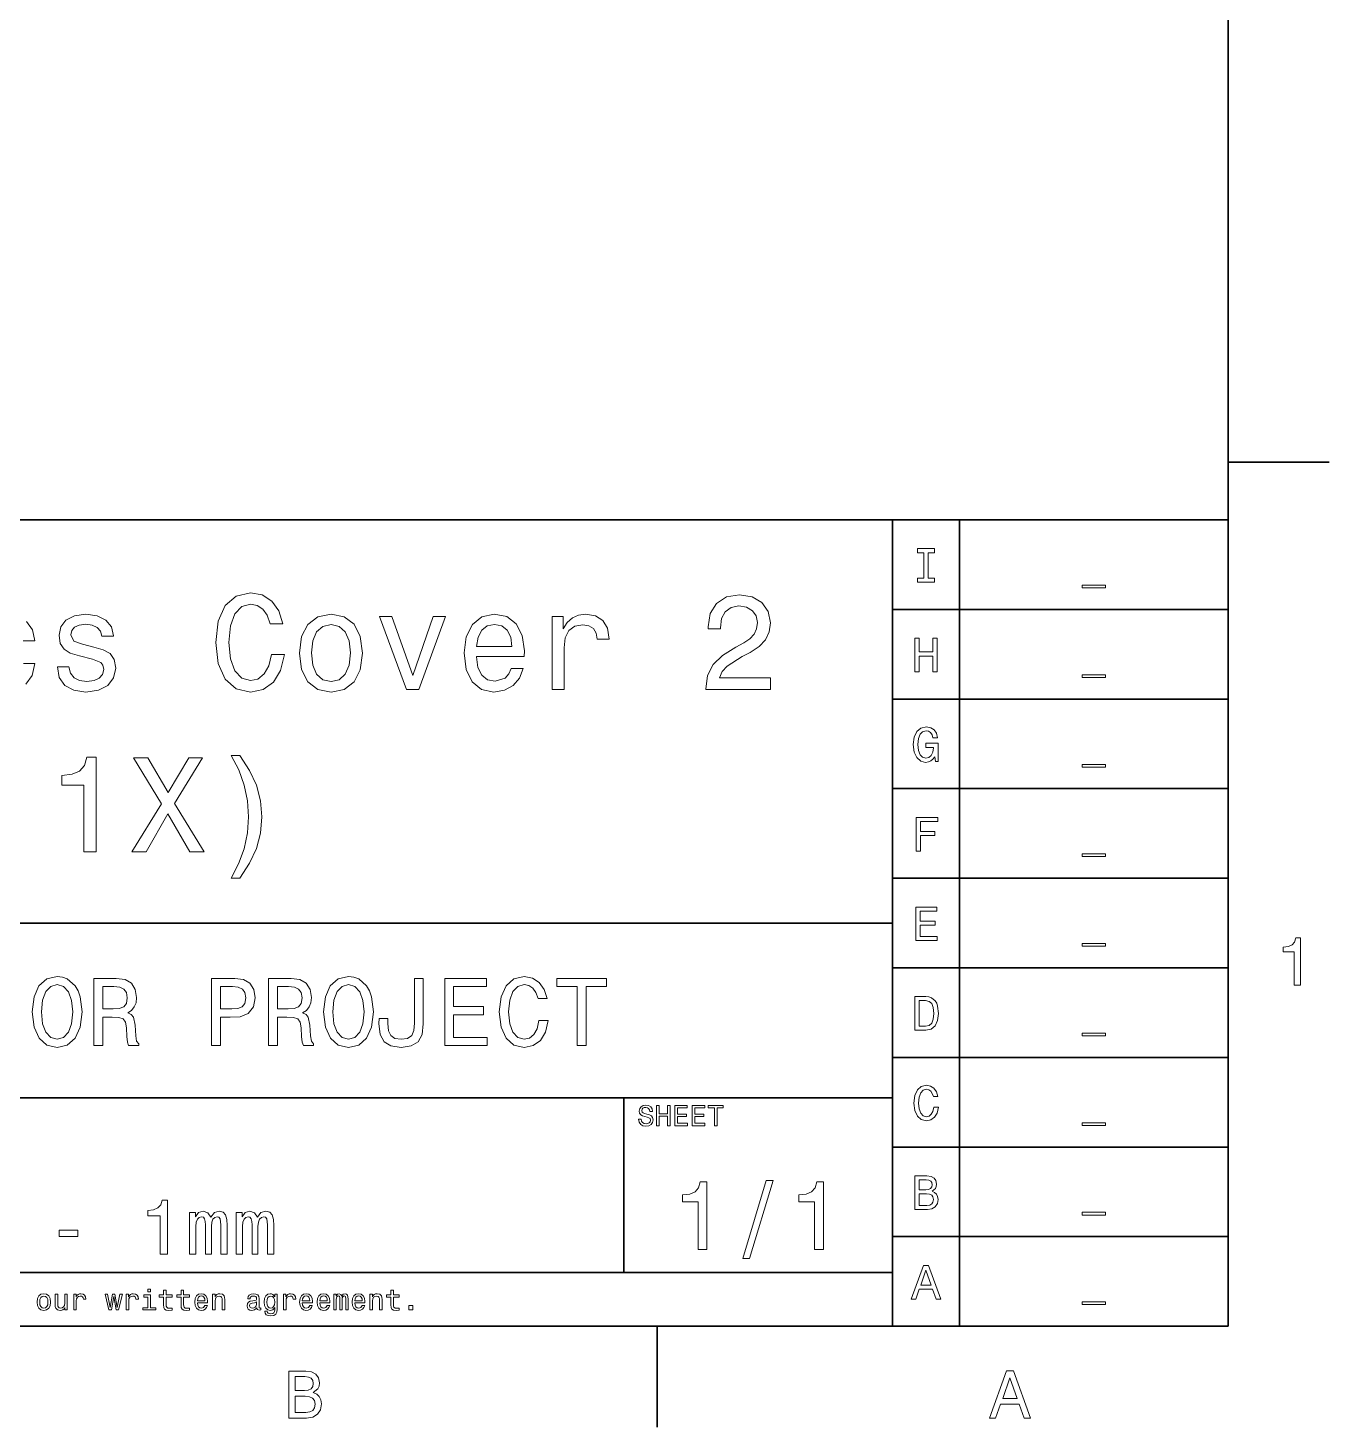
# Model space of a CAD drawing. Extents: x 0 to 420, y 0 to 297.
# Drawn here: x 320.7 to 417.5, y 2.5 to 106.6 of the extents above; entities that cross this region are included whole.
import ezdxf

# ---------------------------------------------------------------- set-up
doc = ezdxf.new("R2010")
doc.units = 0

msp = doc.modelspace()

# ---------------------------------------------------------------- linework, layer by layer
at = {"color": 7, "lineweight": 35}
for p, q in [((410, 10), (410, 287)), ((220, 70), (410, 70)), ((385, 10), (385, 70)), ((390, 10), (390, 70)), ((410, 70), (410, 10)), ((385, 63.333332), (410, 63.333332)), ((385, 56.666668), (410, 56.666668)), ((385, 50), (410, 50)), ((385, 43.333332), (410, 43.333332)), ((220, 40), (385, 40)), ((385, 36.666668), (410, 36.666668)), ((385, 30), (410, 30)), ((220, 27), (385, 27)), ((385, 23.333334), (410, 23.333334)), ((385, 16.666666), (410, 16.666666)), ((220, 14), (385, 14)), ((10, 10), (410, 10)), ((220, 10), (410, 10))]:
    msp.add_line(p, q, dxfattribs=at)
at = {"color": 7, "lineweight": 35, "ltscale": 0.1875}
for p, q in [((410, 74.300003), (417.5, 74.300003)), ((367.5, 10), (367.5, 2.5))]:
    msp.add_line(p, q, dxfattribs=at)
at = {"color": 7, "lineweight": 35, "ltscale": 0.325}
msp.add_line((365, 14), (365, 27), dxfattribs=at)
at = {"color": 7, "lineweight": 13}
for points in [[(387.33429, 65.659821), (386.873199, 65.659821), (386.873199, 65.357224), (388.126801, 65.357224), (388.126801, 65.659821), (387.66571, 65.659821), (387.66571, 67.554626), (388.126801, 67.554626), (388.126801, 67.857224), (386.873199, 67.857224), (386.873199, 67.554626), (387.33429, 67.554626)], [(338.778107, 59.982708), (338.576385, 59.135445), (338.24353, 58.530258), (337.779541, 58.157059), (337.234894, 58.036022), (336.579285, 58.217579), (336.06485, 58.762245), (335.721924, 59.649853), (335.610962, 60.880402), (335.721924, 62.100861), (336.054779, 62.998558), (336.569183, 63.543224), (337.234894, 63.734867), (337.719055, 63.634003), (338.132568, 63.351582), (338.455353, 62.897694), (338.677246, 62.272331), (339.635468, 62.272331), (339.332886, 63.230545), (338.80838, 63.956772), (338.092224, 64.41066), (337.234894, 64.572044), (336.16571, 64.319885), (335.348724, 63.613831), (334.824219, 62.453888), (334.64267, 60.880402), (334.824219, 59.306915), (335.348724, 58.146973), (336.16571, 57.430836), (337.234894, 57.188759), (338.172913, 57.380402), (338.929413, 57.914986), (339.463989, 58.792507), (339.746399, 59.982708)], [(399.132568, 65.140724), (399.132568, 64.938995), (400.867432, 64.938995), (400.867432, 65.140724)], [(371.115295, 57.380402), (375.926514, 57.380402), (375.926514, 58.247837), (372.123932, 58.247837), (372.335754, 58.721901), (372.698853, 59.115273), (373.818451, 59.831409), (374.413544, 60.134003), (375.079254, 60.567722), (375.553314, 61.072044), (375.825653, 61.667145), (375.926514, 62.342937), (375.755066, 63.190201), (375.280975, 63.855907), (374.554749, 64.279541), (373.61673, 64.430832), (372.648438, 64.259361), (371.912109, 63.785301), (371.438049, 63.028816), (371.276672, 62.030258), (371.276672, 61.889046), (372.194519, 61.889046), (372.194519, 61.969738), (372.285309, 62.655617), (372.557648, 63.159943), (372.991364, 63.482708), (373.566284, 63.593658), (374.151306, 63.492794), (374.585022, 63.240631), (374.867432, 62.84726), (374.968323, 62.353024), (374.897705, 61.889046), (374.706055, 61.495674), (374.383301, 61.152737), (373.939484, 60.850143), (373.344391, 60.527374), (372.355896, 59.902016), (371.659943, 59.236309), (371.246399, 58.429394), (371.115295, 57.41066)], [(325.56485, 60.53746), (324.70752, 60.739193), (324.072083, 60.97118), (323.86026, 61.445244), (323.920776, 61.778095), (324.132568, 62.020172), (324.475525, 62.171467), (324.969757, 62.231987), (325.443817, 62.171467), (325.817017, 61.98991), (326.059082, 61.717579), (326.159973, 61.354465), (327.027405, 61.354465), (327.027405, 61.374638), (326.876099, 62.030258), (326.462555, 62.544666), (325.817017, 62.867432), (324.969757, 62.988472), (324.112427, 62.867432), (323.487061, 62.53458), (323.093689, 62.040344), (322.972656, 61.414986), (323.063416, 60.809795), (323.345825, 60.386166), (323.809814, 60.083572), (324.485596, 59.871758), (325.474091, 59.629681), (326.079285, 59.377522), (326.240662, 59.175789), (326.301178, 58.873196), (326.210388, 58.5), (325.968323, 58.217579), (325.574951, 58.036022), (325.050446, 57.975502), (324.495697, 58.036022), (324.092224, 58.247837), (323.819916, 58.590775), (323.708954, 59.064838), (322.851593, 59.064838), (322.992828, 58.257923), (323.406372, 57.672909), (324.061981, 57.319881), (324.969757, 57.188759), (325.917877, 57.319881), (326.613861, 57.672909), (327.037476, 58.237751), (327.188782, 58.97406), (327.07782, 59.609509), (326.765137, 60.043224), (326.250732, 60.325645)], [(340.866028, 60.083572), (341.027405, 58.853024), (341.491364, 57.945244), (342.227692, 57.380402), (343.216156, 57.188759), (344.19455, 57.380402), (344.930847, 57.935158), (345.394836, 58.842937), (345.566284, 60.083572), (345.394836, 61.314117), (344.930847, 62.231987), (344.19455, 62.786743), (343.216156, 62.988472), (342.227692, 62.786743), (341.491364, 62.221901), (341.027405, 61.314117)], [(348.824219, 57.380402), (349.762268, 57.380402), (351.739197, 62.796829), (350.82135, 62.796829), (349.298279, 58.429394), (347.744965, 62.796829), (346.817017, 62.796829)], [(354.049011, 59.831409), (357.599426, 59.831409), (357.609528, 60.244953), (357.44812, 61.404896), (357.004333, 62.272331), (356.298279, 62.796829), (355.360229, 62.988472), (354.442383, 62.786743), (353.736328, 62.221901), (353.28244, 61.304031), (353.121033, 60.093658), (353.272339, 58.853024), (353.726227, 57.945244), (354.422211, 57.380402), (355.329987, 57.188759), (356.11673, 57.319881), (356.762268, 57.662823), (357.236328, 58.207493), (357.508667, 58.933716), (356.631134, 58.933716), (356.449585, 58.530258), (356.187317, 58.227665), (355.440918, 57.985588), (354.865997, 58.096539), (354.432281, 58.449566), (354.149872, 59.024494), (354.049011, 59.801151)], [(359.677246, 57.380402), (360.56485, 57.380402), (360.56485, 60.476944), (360.65564, 61.223343), (360.927979, 61.757923), (361.371765, 62.080688), (361.966858, 62.191643), (362.410675, 62.121037), (362.74353, 61.919308), (362.945251, 61.576366), (363.015869, 61.112389), (363.913544, 61.112389), (363.792511, 61.929394), (363.459656, 62.514408), (362.904907, 62.867432), (362.148438, 62.988472), (361.634033, 62.90778), (361.190216, 62.706051), (360.796844, 62.36311), (360.484161, 61.899132), (360.484161, 62.796829), (359.677246, 62.796829)], [(341.773804, 60.093658), (341.864563, 61.001438), (342.146973, 61.657059), (342.600891, 62.060516), (343.216156, 62.201729), (343.82135, 62.060516), (344.275238, 61.667145), (344.557648, 61.001438), (344.658508, 60.093658), (344.557648, 59.175789), (344.275238, 58.510086), (343.82135, 58.106625), (343.216156, 57.975502), (342.600891, 58.106625), (342.146973, 58.510086), (341.864563, 59.175789)], [(354.049011, 60.577808), (354.159943, 61.273773), (354.432281, 61.788181), (354.845825, 62.100861), (355.390503, 62.211815), (355.925079, 62.100861), (356.338623, 61.788181), (356.59079, 61.273773), (356.68158, 60.577808)], [(386.664276, 58.690563), (386.999298, 58.690563), (386.999298, 59.864914), (388.000732, 59.864914), (388.000732, 58.690563), (388.332123, 58.690563), (388.332123, 61.190563), (388.000732, 61.190563), (388.000732, 60.171112), (386.999298, 60.171112), (386.999298, 61.190563), (386.664276, 61.190563)], [(399.132568, 58.474064), (399.132568, 58.272335), (400.867432, 58.272335), (400.867432, 58.474064)], [(388.159241, 52.35891), (388.220459, 52.023895), (388.400574, 52.023895), (388.400574, 53.37476), (387.489197, 53.37476), (387.489197, 53.068565), (388.051147, 53.068565), (388.051147, 53.046951), (388.007935, 52.715538), (387.89267, 52.470581), (387.716156, 52.315681), (387.496399, 52.265251), (387.251434, 52.33009), (387.060516, 52.524616), (386.938049, 52.845222), (386.894806, 53.284702), (386.934448, 53.720581), (387.056915, 54.041187), (387.251434, 54.23571), (387.514404, 54.304153), (387.694519, 54.268131), (387.842224, 54.167267), (387.950287, 53.997959), (388.011536, 53.771015), (388.368164, 53.771015), (388.274506, 54.116837), (388.097992, 54.376202), (387.849426, 54.534702), (387.536041, 54.592339), (387.125366, 54.502281), (386.815552, 54.239311), (386.617432, 53.825047), (386.548981, 53.273895), (386.617432, 52.719139), (386.815552, 52.304874), (387.107361, 52.041908), (387.474792, 51.955452), (387.680115, 51.984268), (387.863831, 52.056316), (388.022339, 52.182396)], [(324.818451, 45.286743), (325.736328, 45.286743), (325.736328, 52.337173), (325.050446, 52.337173), (324.868896, 51.721901), (324.505798, 51.308357), (323.951019, 51.066284), (323.184448, 50.985592), (323.184448, 50.269451), (324.818451, 50.269451)], [(328.39917, 45.286743), (329.458221, 45.286743), (331.061981, 48.121037), (332.695984, 45.286743), (333.765137, 45.286743), (331.576385, 48.887608), (333.654205, 52.296829), (332.635468, 52.296829), (331.092224, 49.704613), (329.579285, 52.296829), (328.520203, 52.296829), (330.587921, 48.877522)], [(336.417877, 43.340057), (337.144104, 44.449566), (337.658508, 45.548992), (337.961121, 46.688759), (338.061981, 47.899136), (337.961121, 49.099422), (337.658508, 50.249279), (337.144104, 51.348701), (336.417877, 52.458214), (335.78244, 52.458214), (336.34729, 51.38905), (336.750732, 50.259365), (336.992798, 49.089336), (337.083588, 47.899136), (336.992798, 46.708935), (336.750732, 45.528816), (336.337189, 44.409222), (335.78244, 43.340057)], [(399.132568, 51.807396), (399.132568, 51.605667), (400.867432, 51.605667), (400.867432, 51.807396)], [(386.761536, 45.357231), (387.096558, 45.357231), (387.096558, 46.506367), (388.148407, 46.506367), (388.148407, 46.805359), (387.096558, 46.805359), (387.096558, 47.554638), (388.389771, 47.554638), (388.389771, 47.857231), (386.761536, 47.857231)], [(399.132568, 45.140732), (399.132568, 44.939003), (400.867432, 44.939003), (400.867432, 45.140732)], [(386.74353, 38.690563), (388.328522, 38.690563), (388.328522, 38.993156), (387.074921, 38.993156), (387.074921, 39.839699), (388.19165, 39.839699), (388.19165, 40.138691), (387.074921, 40.138691), (387.074921, 40.88797), (388.299713, 40.88797), (388.299713, 41.190563), (386.74353, 41.190563)], [(414.909241, 35.366787), (415.368164, 35.366787), (415.368164, 38.892002), (415.025208, 38.892002), (414.934448, 38.584366), (414.752899, 38.377594), (414.475525, 38.256557), (414.092224, 38.216209), (414.092224, 37.858143), (414.909241, 37.858143)], [(399.132568, 38.474064), (399.132568, 38.272335), (400.867432, 38.272335), (400.867432, 38.474064)], [(320.979828, 33.381126), (321.109528, 32.257206), (321.484161, 31.428675), (322.067719, 30.917147), (322.831421, 30.744236), (323.587891, 30.917147), (324.17868, 31.428675), (324.546112, 32.257206), (324.683014, 33.381126), (324.546112, 34.497841), (324.387604, 34.951729), (324.17868, 35.32637), (323.587891, 35.837898), (323.227661, 35.967579), (322.831421, 36.018013), (322.060516, 35.837898), (321.476959, 35.333572), (321.109528, 34.505043)], [(321.671478, 33.381126), (321.750732, 34.252884), (321.988464, 34.894093), (322.355927, 35.283142), (322.831421, 35.420029), (323.299713, 35.283142), (323.667145, 34.886887), (323.904907, 34.245678), (323.991364, 33.381126), (323.904907, 32.509365), (323.667145, 31.868156), (323.299713, 31.479107), (322.831421, 31.349424), (322.355927, 31.479107), (321.988464, 31.868156), (321.750732, 32.502163)], [(325.561951, 30.881124), (326.231995, 30.881124), (326.231995, 32.992077), (326.916443, 32.992077), (327.420746, 32.970463), (327.737762, 32.869598), (327.910675, 32.631844), (327.982727, 32.206772), (328.018738, 31.558357), (328.061951, 31.133286), (328.148438, 30.881124), (328.904907, 30.881124), (328.904907, 31.018013), (328.739197, 31.219742), (328.68158, 31.594381), (328.631134, 32.401299), (328.508667, 32.999279), (328.342957, 33.1866), (328.083588, 33.323486), (328.371765, 33.503601), (328.573486, 33.755764), (328.703186, 34.072765), (328.746399, 34.454613), (328.645538, 35.059799), (328.357361, 35.513687), (327.881836, 35.787464), (327.233429, 35.881126), (325.561951, 35.881126)], [(334.322784, 30.881124), (334.985596, 30.881124), (334.985596, 32.992077), (335.720459, 32.992077), (336.462555, 33.028099), (337.053314, 33.280258), (337.435181, 33.770172), (337.56485, 34.440201), (337.463989, 35.059799), (337.175812, 35.513687), (336.700287, 35.787464), (336.05188, 35.881126), (334.322784, 35.881126)], [(338.573486, 30.881124), (339.24353, 30.881124), (339.24353, 32.992077), (339.927979, 32.992077), (340.432281, 32.970463), (340.749298, 32.869598), (340.922211, 32.631844), (340.994263, 32.206772), (341.030273, 31.558357), (341.073486, 31.133286), (341.159943, 30.881124), (341.916443, 30.881124), (341.916443, 31.018013), (341.750732, 31.219742), (341.693085, 31.594381), (341.64267, 32.401299), (341.520172, 32.999279), (341.354492, 33.1866), (341.095123, 33.323486), (341.383301, 33.503601), (341.585022, 33.755764), (341.714722, 34.072765), (341.757935, 34.454613), (341.657074, 35.059799), (341.368896, 35.513687), (340.893372, 35.787464), (340.244965, 35.881126), (338.573486, 35.881126)], [(342.66571, 33.381126), (342.79541, 32.257206), (343.170044, 31.428675), (343.753601, 30.917147), (344.517303, 30.744236), (345.273804, 30.917147), (345.864563, 31.428675), (346.231995, 32.257206), (346.368896, 33.381126), (346.231995, 34.497841), (346.073486, 34.951729), (345.864563, 35.32637), (345.273804, 35.837898), (344.913574, 35.967579), (344.517303, 36.018013), (343.746399, 35.837898), (343.162842, 35.333572), (342.79541, 34.505043)], [(343.357361, 33.381126), (343.436615, 34.252884), (343.674377, 34.894093), (344.041809, 35.283142), (344.517303, 35.420029), (344.985596, 35.283142), (345.353027, 34.886887), (345.59079, 34.245678), (345.677246, 33.381126), (345.59079, 32.509365), (345.353027, 31.868156), (344.985596, 31.479107), (344.517303, 31.349424), (344.041809, 31.479107), (343.674377, 31.868156), (343.436615, 32.502163)], [(349.430847, 32.538185), (349.380432, 32.005043), (349.229126, 31.637609), (348.919312, 31.414267), (348.443817, 31.349424), (347.975525, 31.414267), (347.66571, 31.623199), (347.485596, 31.990635), (347.435181, 32.523777), (347.449585, 32.884007), (346.801178, 32.884007), (346.786743, 32.516571), (346.87323, 31.71686), (347.16861, 31.162104), (347.680115, 30.852306), (348.436615, 30.744236), (349.185883, 30.852306), (349.697418, 31.162104), (349.992798, 31.709654), (350.086487, 32.509365), (350.086487, 35.881126), (349.430847, 35.881126)], [(351.67868, 30.881124), (354.848724, 30.881124), (354.848724, 31.486311), (352.341522, 31.486311), (352.341522, 33.179394), (354.574951, 33.179394), (354.574951, 33.777378), (352.341522, 33.777378), (352.341522, 35.275936), (354.791077, 35.275936), (354.791077, 35.881126), (351.67868, 35.881126)], [(358.695984, 32.739914), (358.55188, 32.134727), (358.314148, 31.70245), (357.982727, 31.435879), (357.593689, 31.349424), (357.125366, 31.479107), (356.757935, 31.868156), (356.513, 32.502163), (356.433716, 33.381126), (356.513, 34.252884), (356.750732, 34.894093), (357.118164, 35.283142), (357.593689, 35.420029), (357.939514, 35.347984), (358.234894, 35.146255), (358.465424, 34.822048), (358.623932, 34.375362), (359.30838, 34.375362), (359.092224, 35.059799), (358.71759, 35.578529), (358.206055, 35.902737), (357.593689, 36.018013), (356.829987, 35.837898), (356.246399, 35.333572), (355.871765, 34.505043), (355.742096, 33.381126), (355.871765, 32.257206), (356.246399, 31.428675), (356.829987, 30.917147), (357.593689, 30.744236), (358.263702, 30.881124), (358.804047, 31.262968), (359.185883, 31.889771), (359.387634, 32.739914)], [(361.534607, 30.881124), (362.197418, 30.881124), (362.197418, 35.275936), (363.710388, 35.275936), (363.710388, 35.881126), (360.014404, 35.881126), (360.014404, 35.275936), (361.534607, 35.275936)], [(327.046112, 35.268734), (327.485596, 35.225506), (327.79541, 35.088615), (327.989929, 34.836456), (328.054749, 34.440201), (327.982727, 34.022335), (327.788208, 33.770172), (327.456787, 33.640491), (327.002899, 33.604469), (326.231995, 33.604469), (326.231995, 35.268734)], [(335.871765, 35.268734), (336.304047, 35.225506), (336.621033, 35.088615), (336.80838, 34.836456), (336.873199, 34.440201), (336.801147, 34.022335), (336.606628, 33.770172), (336.275238, 33.640491), (335.82135, 33.604469), (334.985596, 33.604469), (334.985596, 35.268734)], [(340.057648, 35.268734), (340.497131, 35.225506), (340.806915, 35.088615), (341.001465, 34.836456), (341.066284, 34.440201), (340.994263, 34.022335), (340.799713, 33.770172), (340.468323, 33.640491), (340.014404, 33.604469), (339.24353, 33.604469), (339.24353, 35.268734)], [(387.496399, 34.523895), (386.664276, 34.523895), (386.664276, 32.023895), (387.496399, 32.023895), (387.889038, 32.103146), (388.180847, 32.344501), (388.360962, 32.737152), (388.425812, 33.273895), (388.368164, 33.821445), (388.296112, 34.037582), (388.195251, 34.210495), (387.903473, 34.444645), (387.712555, 34.502281)], [(387.471191, 34.224903), (387.744965, 34.170868), (387.932281, 34.005165), (388.043945, 33.709774), (388.079987, 33.273895), (388.040344, 32.852425), (387.92868, 32.557037), (387.737762, 32.380524), (387.471191, 32.322887), (386.999298, 32.322887), (386.999298, 34.224903)], [(399.132568, 31.807396), (399.132568, 31.605667), (400.867432, 31.605667), (400.867432, 31.807396)], [(388.083588, 26.286623), (388.011536, 25.984028), (387.89267, 25.767891), (387.726959, 25.634605), (387.53244, 25.591377), (387.298279, 25.656219), (387.114563, 25.850742), (386.992065, 26.167746), (386.952454, 26.607227), (386.992065, 27.043106), (387.110962, 27.363712), (387.294678, 27.558235), (387.53244, 27.62668), (387.705322, 27.590656), (387.853027, 27.489792), (387.968292, 27.327688), (388.047546, 27.104345), (388.389771, 27.104345), (388.281708, 27.446564), (388.094391, 27.705931), (387.838623, 27.868034), (387.53244, 27.925671), (387.150574, 27.835613), (386.858795, 27.583452), (386.671478, 27.169188), (386.606628, 26.607227), (386.671478, 26.045267), (386.858795, 25.631002), (387.150574, 25.375238), (387.53244, 25.288784), (387.867432, 25.357227), (388.137604, 25.548149), (388.328522, 25.861549), (388.429413, 26.286623)], [(366.309082, 25.413544), (366.112396, 25.413544), (366.155609, 25.184437), (366.263702, 25.015848), (366.430115, 24.914265), (366.654907, 24.87752), (366.877533, 24.912102), (367.043945, 25.007204), (367.149841, 25.15634), (367.188751, 25.353025), (367.156342, 25.530258), (367.065552, 25.644812), (366.918579, 25.720461), (366.721893, 25.776655), (366.553314, 25.817722), (366.443085, 25.865273), (366.380402, 25.934437), (366.360962, 26.042505), (366.380402, 26.139769), (366.436584, 26.213255), (366.523041, 26.262968), (366.641937, 26.280258), (366.76297, 26.258644), (366.858063, 26.200287), (366.920746, 26.103025), (366.951019, 25.97118), (367.147705, 25.97118), (367.147705, 25.975504), (367.113098, 26.178673), (367.011536, 26.329969), (366.851593, 26.425072), (366.635437, 26.457491), (366.440918, 26.425072), (366.289612, 26.334293), (366.192352, 26.193804), (366.157776, 26.012247), (366.185883, 25.850143), (366.268005, 25.739912), (366.397705, 25.666426), (366.574921, 25.610229), (366.75, 25.560518), (366.881836, 25.512968), (366.961823, 25.443804), (366.989899, 25.331411), (366.963989, 25.216858), (366.896973, 25.130402), (366.79538, 25.076368), (366.663544, 25.059076), (366.516571, 25.082851), (366.404175, 25.152016), (366.332855, 25.264408)], [(367.450287, 24.918587), (367.651306, 24.918587), (367.651306, 25.623198), (368.252167, 25.623198), (368.252167, 24.918587), (368.451019, 24.918587), (368.451019, 26.418587), (368.252167, 26.418587), (368.252167, 25.806915), (367.651306, 25.806915), (367.651306, 26.418587), (367.450287, 26.418587)], [(368.798981, 24.918587), (369.75, 24.918587), (369.75, 25.100143), (368.997833, 25.100143), (368.997833, 25.608068), (369.667877, 25.608068), (369.667877, 25.787462), (368.997833, 25.787462), (368.997833, 26.23703), (369.732697, 26.23703), (369.732697, 26.418587), (368.798981, 26.418587)], [(370.100159, 24.918587), (371.051147, 24.918587), (371.051147, 25.100143), (370.298981, 25.100143), (370.298981, 25.608068), (370.969025, 25.608068), (370.969025, 25.787462), (370.298981, 25.787462), (370.298981, 26.23703), (371.033875, 26.23703), (371.033875, 26.418587), (370.100159, 26.418587)], [(371.755768, 24.918587), (371.95462, 24.918587), (371.95462, 26.23703), (372.408508, 26.23703), (372.408508, 26.418587), (371.299713, 26.418587), (371.299713, 26.23703), (371.755768, 26.23703)], [(399.132568, 25.14073), (399.132568, 24.939001), (400.867432, 24.939001), (400.867432, 25.14073)], [(373.876068, 15.030259), (374.373199, 15.030259), (376.116699, 20.837175), (375.612396, 20.837175)], [(387.950287, 20.041426), (388.202454, 20.250359), (388.267303, 20.39085), (388.28891, 20.563761), (388.242065, 20.833933), (388.101593, 21.028458), (387.874634, 21.147333), (387.557648, 21.190561), (386.667877, 21.190561), (386.667877, 18.690561), (387.608063, 18.690561), (387.943085, 18.740993), (388.19165, 18.888687), (388.346558, 19.122837), (388.400574, 19.43984), (388.368164, 19.652376), (388.281708, 19.82889), (388.141205, 19.958572)], [(387.489197, 20.153097), (386.999298, 20.153097), (386.999298, 20.891569), (387.518005, 20.891569), (387.712555, 20.869957), (387.849426, 20.805115), (387.932281, 20.693443), (387.96109, 20.527737), (387.92868, 20.36203), (387.842224, 20.246758), (387.694519, 20.174711)], [(370.533142, 15.700288), (371.188751, 15.700288), (371.188751, 20.736311), (370.698853, 20.736311), (370.569153, 20.296829), (370.309784, 20.00144), (369.913544, 19.828529), (369.365997, 19.770893), (369.365997, 19.259365), (370.533142, 19.259365)], [(379.207489, 15.700288), (379.863098, 15.700288), (379.863098, 20.736311), (379.373199, 20.736311), (379.2435, 20.296829), (378.984131, 20.00144), (378.587891, 19.828529), (378.040344, 19.770893), (378.040344, 19.259365), (379.207489, 19.259365)], [(387.568451, 18.989553), (386.999298, 18.989553), (386.999298, 19.850504), (387.536041, 19.850504), (387.76297, 19.825287), (387.925079, 19.74964), (388.022339, 19.619957), (388.054749, 19.432636), (388.022339, 19.234509), (387.932281, 19.097622), (387.780975, 19.014769)], [(330.510101, 15.36023), (331.034576, 15.36023), (331.034576, 19.38905), (330.642639, 19.38905), (330.53891, 19.037464), (330.331421, 18.801153), (330.014404, 18.662825), (329.576385, 18.616714), (329.576385, 18.207493), (330.510101, 18.207493)], [(332.688782, 15.36023), (333.15564, 15.36023), (333.15564, 17.429394), (333.184448, 17.740633), (333.270905, 17.965418), (333.403473, 18.097982), (333.576385, 18.149857), (333.714691, 18.103746), (333.806915, 17.988472), (333.853027, 17.792507), (333.870331, 17.533142), (333.870331, 15.36023), (334.30835, 15.36023), (334.30835, 17.429394), (334.337189, 17.734871), (334.423645, 17.959654), (334.561951, 18.097982), (334.734863, 18.149857), (334.873199, 18.103746), (334.965424, 17.988472), (335.023071, 17.533142), (335.023071, 15.36023), (335.489929, 15.36023), (335.489929, 17.498558), (335.46109, 17.942364), (335.368896, 18.282421), (335.184448, 18.489914), (334.884735, 18.564842), (334.533142, 18.449568), (334.262268, 18.115273), (334.049011, 18.443804), (333.69165, 18.564842), (333.363129, 18.449568), (333.138336, 18.126801), (333.138336, 18.455332), (332.688782, 18.455332)], [(336.158508, 15.36023), (336.625366, 15.36023), (336.625366, 17.429394), (336.654175, 17.740633), (336.740631, 17.965418), (336.873199, 18.097982), (337.046112, 18.149857), (337.184448, 18.103746), (337.276672, 17.988472), (337.322784, 17.792507), (337.340057, 17.533142), (337.340057, 15.36023), (337.778107, 15.36023), (337.778107, 17.429394), (337.806915, 17.734871), (337.893372, 17.959654), (338.031708, 18.097982), (338.20462, 18.149857), (338.342957, 18.103746), (338.435181, 17.988472), (338.492798, 17.533142), (338.492798, 15.36023), (338.959656, 15.36023), (338.959656, 17.498558), (338.930847, 17.942364), (338.838623, 18.282421), (338.654175, 18.489914), (338.354462, 18.564842), (338.002899, 18.449568), (337.731995, 18.115273), (337.518738, 18.443804), (337.161377, 18.564842), (336.832855, 18.449568), (336.608093, 18.126801), (336.608093, 18.455332), (336.158508, 18.455332)], [(399.132568, 18.474064), (399.132568, 18.272335), (400.867432, 18.272335), (400.867432, 18.474064)], [(322.976959, 16.680115), (324.371765, 16.680115), (324.371765, 17.135447), (322.976959, 17.135447)], [(386.404907, 12.023895), (386.736328, 12.023895), (386.999298, 12.758765), (387.997131, 12.758765), (388.260101, 12.023895), (388.598694, 12.023895), (387.683716, 14.527497), (387.316284, 14.527497)], [(387.114563, 13.064961), (387.5, 14.167267), (387.885437, 13.064961)], [(329.786804, 12.766211), (329.585785, 12.766211), (329.585785, 12.550073), (329.786804, 12.550073)], [(330.755096, 12.173991), (330.755096, 11.59258), (330.768066, 11.404539), (330.828583, 11.274856), (330.949615, 11.199207), (331.154968, 11.173271), (331.37973, 11.184078), (331.37973, 11.348343), (331.215454, 11.335375), (331.066345, 11.352666), (330.986359, 11.4067), (330.951782, 11.497478), (330.945313, 11.625), (330.945313, 12.173991), (331.37973, 12.173991), (331.37973, 12.336096), (330.945313, 12.336096), (330.945313, 12.675432), (330.755096, 12.675432), (330.755096, 12.336096), (330.426575, 12.336096), (330.426575, 12.173991)], [(332.056244, 12.173991), (332.056244, 11.59258), (332.069214, 11.404539), (332.12973, 11.274856), (332.250793, 11.199207), (332.456116, 11.173271), (332.680908, 11.184078), (332.680908, 11.348343), (332.516632, 11.335375), (332.367493, 11.352666), (332.287537, 11.4067), (332.25293, 11.497478), (332.24646, 11.625), (332.24646, 12.173991), (332.680908, 12.173991), (332.680908, 12.336096), (332.24646, 12.336096), (332.24646, 12.675432), (332.056244, 12.675432), (332.056244, 12.336096), (331.727722, 12.336096), (331.727722, 12.173991)], [(347.670105, 12.173991), (347.670105, 11.59258), (347.683075, 11.404539), (347.743591, 11.274856), (347.864624, 11.199207), (348.069977, 11.173271), (348.294739, 11.184078), (348.294739, 11.348343), (348.130493, 11.335375), (347.981354, 11.352666), (347.901367, 11.4067), (347.866791, 11.497478), (347.860321, 11.625), (347.860321, 12.173991), (348.294739, 12.173991), (348.294739, 12.336096), (347.860321, 12.336096), (347.860321, 12.675432), (347.670105, 12.675432), (347.670105, 12.336096), (347.341583, 12.336096), (347.341583, 12.173991)], [(321.335754, 11.793588), (321.370361, 11.5299), (321.469788, 11.335375), (321.627563, 11.214337), (321.839355, 11.173271), (322.049011, 11.214337), (322.206818, 11.333214), (322.306213, 11.527738), (322.342987, 11.793588), (322.306213, 12.057277), (322.206818, 12.253963), (322.049011, 12.372839), (321.839355, 12.416066), (321.627563, 12.372839), (321.469788, 12.251801), (321.370361, 12.057277)], [(321.530304, 11.79575), (321.549744, 11.990274), (321.61026, 12.130764), (321.70752, 12.217219), (321.839355, 12.247478), (321.969055, 12.217219), (322.066315, 12.132925), (322.126831, 11.990274), (322.148438, 11.79575), (322.126831, 11.599064), (322.066315, 11.456412), (321.969055, 11.369957), (321.839355, 11.341859), (321.70752, 11.369957), (321.61026, 11.456412), (321.549744, 11.599064)], [(323.587952, 12.375), (323.397736, 12.375), (323.397736, 11.704971), (323.376129, 11.549352), (323.313446, 11.43696), (323.216187, 11.367796), (323.088654, 11.346182), (322.987061, 11.363473), (322.922241, 11.415346), (322.885498, 11.503963), (322.876831, 11.629323), (322.876831, 12.375), (322.686646, 12.375), (322.686646, 11.612032), (322.693115, 11.458573), (322.734192, 11.331052), (322.859558, 11.214337), (323.060547, 11.173271), (323.16864, 11.188401), (323.261566, 11.227305), (323.341553, 11.294309), (323.406372, 11.391571), (323.406372, 11.214337), (323.587952, 11.214337)], [(324.065613, 11.214337), (324.255798, 11.214337), (324.255798, 11.877882), (324.275269, 12.037825), (324.333618, 12.152378), (324.428711, 12.221542), (324.556244, 12.245317), (324.651337, 12.230187), (324.722656, 12.18696), (324.7659, 12.113473), (324.781006, 12.01405), (324.973389, 12.01405), (324.947449, 12.189121), (324.876129, 12.314482), (324.757263, 12.39013), (324.595154, 12.416066), (324.484924, 12.398775), (324.389801, 12.355548), (324.305511, 12.282061), (324.238525, 12.182637), (324.238525, 12.375), (324.065613, 12.375)], [(326.871094, 11.214337), (327.044006, 12.199928), (327.216919, 11.214337), (327.398468, 11.214337), (327.683777, 12.375), (327.500061, 12.375), (327.307678, 11.389409), (327.136932, 12.375), (326.948883, 12.375), (326.778137, 11.389409), (326.585785, 12.375), (326.404236, 12.375), (326.689514, 11.214337)], [(327.969055, 11.214337), (328.159271, 11.214337), (328.159271, 11.877882), (328.178711, 12.037825), (328.237091, 12.152378), (328.332184, 12.221542), (328.459717, 12.245317), (328.55481, 12.230187), (328.626129, 12.18696), (328.669373, 12.113473), (328.684479, 12.01405), (328.876831, 12.01405), (328.850922, 12.189121), (328.779602, 12.314482), (328.660706, 12.39013), (328.498596, 12.416066), (328.388367, 12.398775), (328.293274, 12.355548), (328.208984, 12.282061), (328.141968, 12.182637), (328.141968, 12.375), (327.969055, 12.375)], [(329.780304, 11.37428), (329.780304, 12.336096), (329.29184, 12.336096), (329.29184, 12.173991), (329.590118, 12.173991), (329.590118, 11.37428), (329.20105, 11.37428), (329.20105, 11.214337), (330.173676, 11.214337), (330.173676, 11.37428)], [(333.268799, 11.739553), (334.029602, 11.739553), (334.031769, 11.82817), (333.997192, 12.076729), (333.902069, 12.262609), (333.750793, 12.375), (333.549774, 12.416066), (333.353088, 12.372839), (333.201782, 12.251801), (333.104523, 12.055116), (333.069946, 11.79575), (333.102356, 11.5299), (333.199615, 11.335375), (333.348755, 11.214337), (333.543274, 11.173271), (333.711884, 11.201369), (333.85022, 11.274856), (333.951782, 11.391571), (334.010132, 11.547191), (333.822113, 11.547191), (333.783203, 11.460735), (333.72699, 11.395893), (333.567078, 11.34402), (333.443848, 11.367796), (333.350922, 11.443444), (333.290405, 11.566643), (333.268799, 11.733069)], [(333.268799, 11.899496), (333.292572, 12.048632), (333.350922, 12.158862), (333.439545, 12.225864), (333.556244, 12.24964), (333.670807, 12.225864), (333.75943, 12.158862), (333.813477, 12.048632), (333.832916, 11.899496)], [(334.403503, 11.214337), (334.593719, 11.214337), (334.593719, 11.884366), (334.613159, 12.037825), (334.675842, 12.150216), (334.773132, 12.21938), (334.902802, 12.245317), (335.006531, 12.223703), (335.071381, 12.165346), (335.103821, 12.068084), (335.114624, 11.938401), (335.114624, 11.214337), (335.30481, 11.214337), (335.30481, 11.977305), (335.296173, 12.130764), (335.257263, 12.258286), (335.129761, 12.375), (334.930908, 12.416066), (334.820679, 12.400937), (334.727722, 12.359871), (334.647766, 12.290707), (334.585083, 12.197767), (334.585083, 12.375), (334.403503, 12.375)], [(337.695313, 11.365634), (337.695313, 11.35915), (337.706116, 11.285663), (337.738525, 11.233789), (337.874695, 11.192723), (337.980621, 11.210014), (337.980621, 11.356989), (337.935242, 11.350505), (337.874695, 11.378602), (337.863892, 11.465057), (337.863892, 12.065923), (337.837952, 12.21938), (337.762329, 12.32745), (337.630463, 12.392291), (337.44458, 12.416066), (337.263031, 12.39013), (337.129028, 12.316643), (337.044739, 12.202089), (337.016632, 12.050793), (337.016632, 12.037825), (337.187378, 12.037825), (337.202515, 12.128603), (337.250061, 12.193444), (337.327881, 12.232349), (337.43811, 12.247478), (337.544006, 12.236671), (337.619659, 12.204251), (337.665039, 12.148055), (337.680176, 12.070245), (337.671539, 11.979467), (337.636963, 11.934078), (337.550507, 11.912464), (337.388397, 11.895173), (337.202515, 11.856268), (337.070679, 11.787104), (336.992859, 11.679035), (336.969086, 11.519093), (336.990692, 11.376441), (337.057709, 11.270534), (337.165771, 11.20353), (337.314911, 11.179755), (337.51593, 11.225144)], [(337.673706, 11.620677), (337.647766, 11.508286), (337.578613, 11.42183), (337.474854, 11.365634), (337.347321, 11.346182), (337.265198, 11.356989), (337.206848, 11.391571), (337.170105, 11.452089), (337.159302, 11.536384), (337.167938, 11.612032), (337.202515, 11.666066), (337.340851, 11.726585), (337.51593, 11.752522), (337.673706, 11.804395)], [(339.210449, 11.266211), (339.210449, 12.375), (339.02887, 12.375), (339.02887, 12.18696), (338.879761, 12.357709), (338.788971, 12.400937), (338.687378, 12.416066), (338.503662, 12.372839), (338.361023, 12.251801), (338.268066, 12.057277), (338.235657, 11.79575), (338.268066, 11.532061), (338.361023, 11.337536), (338.503662, 11.214337), (338.687378, 11.173271), (338.791138, 11.188401), (338.877594, 11.227305), (339.02887, 11.391571), (339.02887, 11.227305), (339.011597, 11.097623), (338.96405, 11.004683), (338.87326, 10.950648), (338.737091, 10.931196), (338.618225, 10.944164), (338.533936, 10.976585), (338.484222, 11.032782), (338.469086, 11.10843), (338.28537, 11.10843), (338.28537, 11.099784), (338.313477, 10.961455), (338.399933, 10.857709), (338.538269, 10.790707), (338.726288, 10.766931), (338.95108, 10.799352), (339.10022, 10.89013), (339.184509, 11.047911)], [(338.432343, 11.79575), (338.451782, 11.988112), (338.510162, 12.130764), (338.600922, 12.215057), (338.721985, 12.245317), (338.849487, 12.215057), (338.94458, 12.130764), (339.00293, 11.988112), (339.024567, 11.79575), (339.00293, 11.599064), (338.94458, 11.458573), (338.849487, 11.372118), (338.721985, 11.34402), (338.600922, 11.372118), (338.510162, 11.458573), (338.451782, 11.601225)], [(339.679474, 11.214337), (339.869659, 11.214337), (339.869659, 11.877882), (339.889099, 12.037825), (339.947479, 12.152378), (340.042572, 12.221542), (340.170105, 12.245317), (340.265198, 12.230187), (340.336517, 12.18696), (340.379761, 12.113473), (340.394897, 12.01405), (340.58725, 12.01405), (340.56131, 12.189121), (340.48999, 12.314482), (340.371094, 12.39013), (340.208984, 12.416066), (340.098755, 12.398775), (340.003662, 12.355548), (339.919373, 12.282061), (339.852356, 12.182637), (339.852356, 12.375), (339.679474, 12.375)], [(341.075714, 11.739553), (341.836517, 11.739553), (341.838684, 11.82817), (341.804108, 12.076729), (341.709015, 12.262609), (341.557709, 12.375), (341.356689, 12.416066), (341.160004, 12.372839), (341.008728, 12.251801), (340.911438, 12.055116), (340.876862, 11.79575), (340.909302, 11.5299), (341.006561, 11.335375), (341.155701, 11.214337), (341.35022, 11.173271), (341.518799, 11.201369), (341.657135, 11.274856), (341.758728, 11.391571), (341.817078, 11.547191), (341.629028, 11.547191), (341.590118, 11.460735), (341.533936, 11.395893), (341.373993, 11.34402), (341.250793, 11.367796), (341.157837, 11.443444), (341.097351, 11.566643), (341.075714, 11.733069)], [(341.075714, 11.899496), (341.099487, 12.048632), (341.157837, 12.158862), (341.24646, 12.225864), (341.36319, 12.24964), (341.477722, 12.225864), (341.566345, 12.158862), (341.620392, 12.048632), (341.639832, 11.899496)], [(342.376892, 11.739553), (343.137695, 11.739553), (343.139832, 11.82817), (343.105255, 12.076729), (343.010162, 12.262609), (342.858856, 12.375), (342.657837, 12.416066), (342.461182, 12.372839), (342.309875, 12.251801), (342.212616, 12.055116), (342.17804, 11.79575), (342.210449, 11.5299), (342.307709, 11.335375), (342.456848, 11.214337), (342.651367, 11.173271), (342.819946, 11.201369), (342.958282, 11.274856), (343.059875, 11.391571), (343.118225, 11.547191), (342.930176, 11.547191), (342.891296, 11.460735), (342.835083, 11.395893), (342.67514, 11.34402), (342.551941, 11.367796), (342.459015, 11.443444), (342.398499, 11.566643), (342.376892, 11.733069)], [(342.376892, 11.899496), (342.400635, 12.048632), (342.459015, 12.158862), (342.547607, 12.225864), (342.664337, 12.24964), (342.7789, 12.225864), (342.867493, 12.158862), (342.921539, 12.048632), (342.940979, 11.899496)], [(343.435974, 11.214337), (343.611023, 11.214337), (343.611023, 11.990274), (343.621826, 12.106989), (343.654236, 12.191282), (343.703979, 12.240994), (343.768799, 12.260447), (343.820679, 12.243155), (343.855255, 12.199928), (343.872559, 12.126441), (343.879028, 12.029179), (343.879028, 11.214337), (344.043304, 11.214337), (344.043304, 11.990274), (344.054108, 12.104827), (344.086548, 12.189121), (344.138397, 12.240994), (344.203247, 12.260447), (344.255127, 12.243155), (344.289703, 12.199928), (344.31131, 12.029179), (344.31131, 11.214337), (344.486389, 11.214337), (344.486389, 12.016211), (344.475586, 12.182637), (344.44101, 12.310159), (344.371826, 12.387968), (344.25946, 12.416066), (344.127594, 12.372839), (344.026001, 12.247478), (343.946045, 12.370678), (343.812042, 12.416066), (343.688843, 12.372839), (343.604553, 12.251801), (343.604553, 12.375), (343.435974, 12.375)], [(344.979187, 11.739553), (345.73999, 11.739553), (345.742157, 11.82817), (345.707581, 12.076729), (345.612488, 12.262609), (345.461182, 12.375), (345.260162, 12.416066), (345.063477, 12.372839), (344.91217, 12.251801), (344.814911, 12.055116), (344.780334, 11.79575), (344.812744, 11.5299), (344.910034, 11.335375), (345.059143, 11.214337), (345.253662, 11.173271), (345.422272, 11.201369), (345.560608, 11.274856), (345.66217, 11.391571), (345.720551, 11.547191), (345.532501, 11.547191), (345.493591, 11.460735), (345.437408, 11.395893), (345.277466, 11.34402), (345.154266, 11.367796), (345.06131, 11.443444), (345.000793, 11.566643), (344.979187, 11.733069)], [(344.979187, 11.899496), (345.00296, 12.048632), (345.06131, 12.158862), (345.149933, 12.225864), (345.266663, 12.24964), (345.381195, 12.225864), (345.469818, 12.158862), (345.523865, 12.048632), (345.543304, 11.899496)], [(346.113922, 11.214337), (346.304108, 11.214337), (346.304108, 11.884366), (346.323578, 12.037825), (346.38623, 12.150216), (346.483521, 12.21938), (346.61319, 12.245317), (346.716949, 12.223703), (346.781799, 12.165346), (346.814209, 12.068084), (346.825012, 11.938401), (346.825012, 11.214337), (347.015198, 11.214337), (347.015198, 11.977305), (347.006561, 12.130764), (346.967651, 12.258286), (346.840149, 12.375), (346.641296, 12.416066), (346.531067, 12.400937), (346.43811, 12.359871), (346.358154, 12.290707), (346.295471, 12.197767), (346.295471, 12.375), (346.113922, 12.375)], [(349.014496, 11.214337), (349.312744, 11.214337), (349.312744, 11.536384), (349.014496, 11.536384)], [(399.132568, 11.807397), (399.132568, 11.605667), (400.867432, 11.605667), (400.867432, 11.807397)], [(341.880402, 5.057997), (342.233429, 5.350504), (342.324219, 5.54719), (342.354462, 5.789265), (342.28891, 6.167507), (342.092224, 6.439841), (341.774506, 6.606268), (341.330688, 6.666787), (340.085022, 6.666787), (340.085022, 3.166787), (341.401306, 3.166787), (341.870331, 3.237392), (342.218292, 3.444164), (342.43515, 3.771974), (342.510803, 4.215778), (342.465424, 4.513329), (342.344391, 4.760447), (342.147705, 4.942003)], [(341.234863, 5.214337), (340.549011, 5.214337), (340.549011, 6.248199), (341.275208, 6.248199), (341.547546, 6.217939), (341.739197, 6.127161), (341.855194, 5.970821), (341.895538, 5.738832), (341.850159, 5.506845), (341.729126, 5.345461), (341.522339, 5.244596)], [(392.216858, 3.166787), (392.680847, 3.166787), (393.049011, 4.195605), (394.445984, 4.195605), (394.814117, 3.166787), (395.288177, 3.166787), (394.007202, 6.67183), (393.492798, 6.67183)], [(393.210388, 4.624279), (393.75, 6.167507), (394.289642, 4.624279)], [(341.345825, 3.585375), (340.549011, 3.585375), (340.549011, 4.790706), (341.300446, 4.790706), (341.618164, 4.755404), (341.845093, 4.649496), (341.981262, 4.467939), (342.026672, 4.205691), (341.981262, 3.928314), (341.855194, 3.736671), (341.643372, 3.620677)]]:
    msp.add_lwpolyline(points, close=True, dxfattribs=at)
for points in [[(320.289642, 61.001438), (321.167175, 61.001438), (320.985596, 61.808357), (320.55188, 62.443802)], [(320.511536, 57.763687), (320.975525, 58.429394), (321.177246, 59.317001), (320.329987, 59.317001)]]:
    msp.add_lwpolyline(points, dxfattribs=at)

doc.saveas('drawing.dxf')
